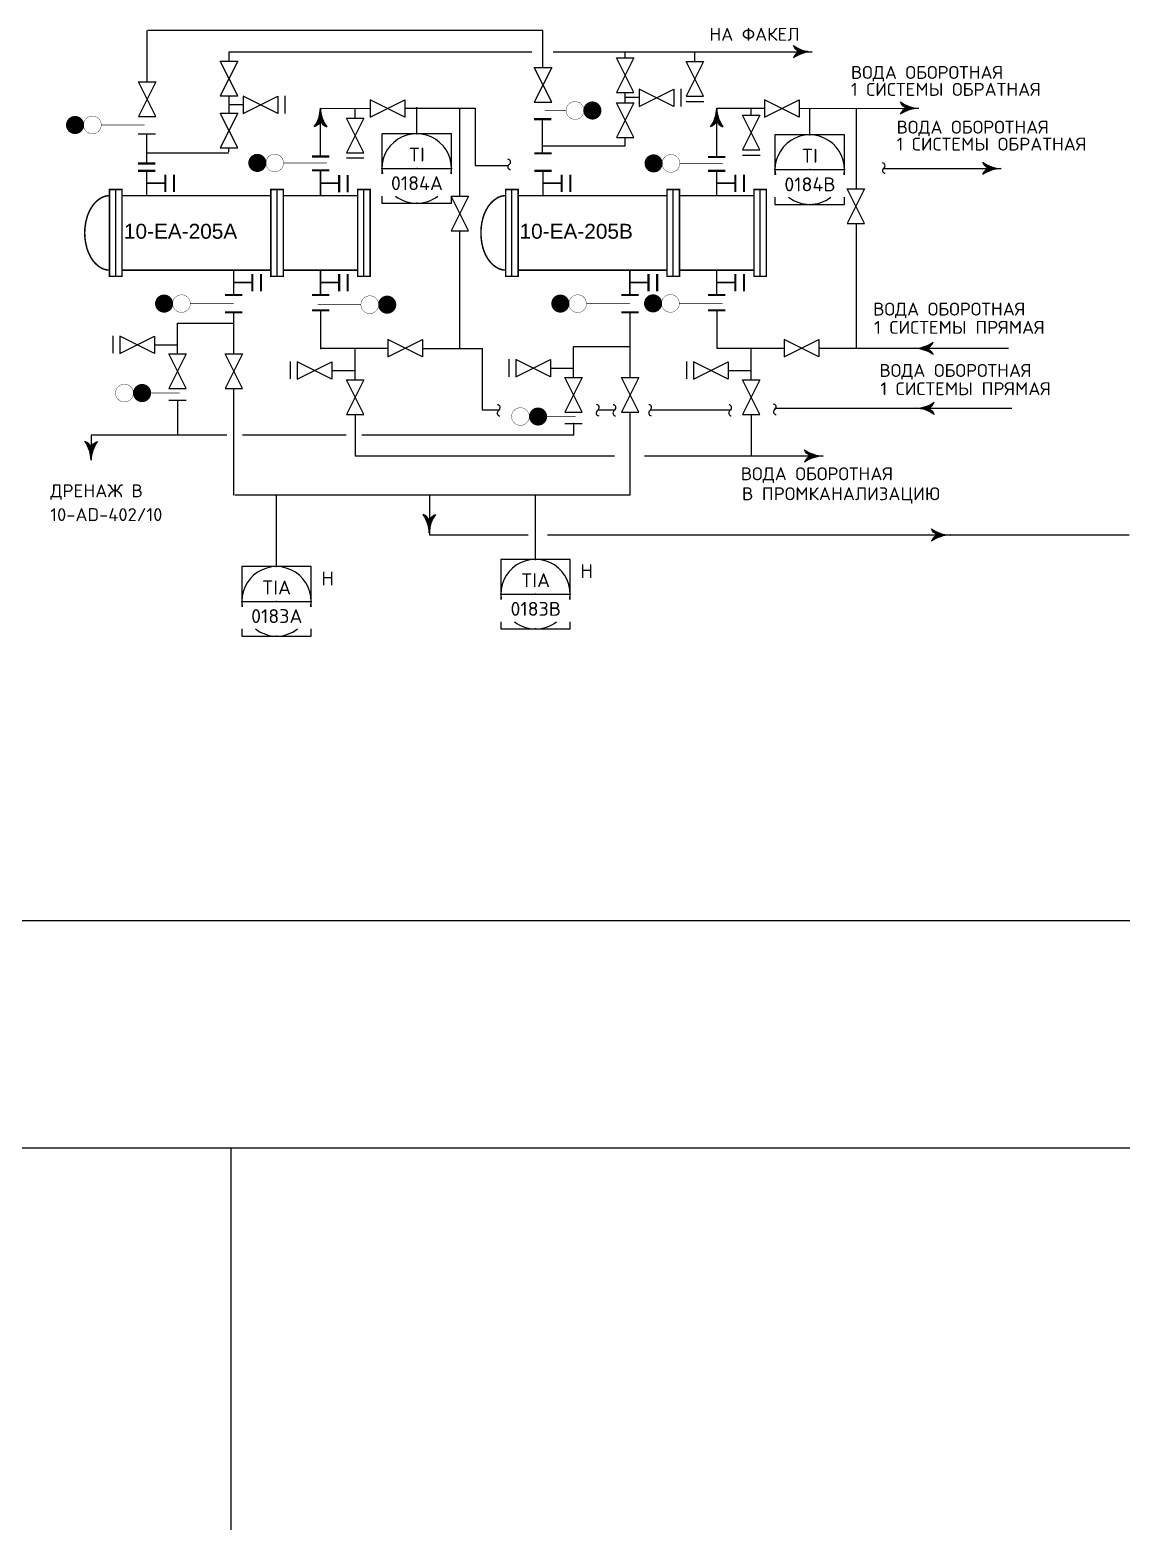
# Model space of a CAD drawing. Extents: x 78 to 490, y 181 to 404.
# Drawn here: x 387.33 to 398.33, y 181.98 to 197.09 of the extents above; entities that cross this region are included whole.
import ezdxf
from ezdxf.enums import TextEntityAlignment as Align

# ---------------------------------------------------------------- set-up
doc = ezdxf.new("R2010")
doc.units = 0
doc.linetypes.add('SDASH', pattern=[0.09375, 0.046875, -0.046875])
doc.layers.get('0').update_dxf_attribs({"linetype": 'CONTINUOUS'})
for name, color, linetype in [('1', 2, 'CONTINUOUS'), ('IN-ATTRIBS', 7, 'CONTINUOUS'), ('IN-INSTRUMENT', 7, 'SDASH'), ('IN-MIN-PROC', 7, 'CONTINUOUS'), ('IN-TEXT', 51, 'CONTINUOUS')]:
    doc.layers.add(name, color=color, linetype=linetype)
doc.styles.add('ATTRIBS', font='SIMPLEX', dxfattribs={"width": 0.8, "height": 0.125})
doc.styles.add('HELV', font='HELV', dxfattribs={"height": 0.15})
doc.styles.add('NARROW', font='simplex', dxfattribs={"width": 0.75, "height": 0.1})
doc.styles.add('S1', font='simplex.shx')
doc.styles.add('SIMPLEX', font='SIMPLEX.shx')

# ---------------------------------------------------------------- blocks, each defined once
blk = doc.blocks.new('BUBTEXT')
at = {"layer": 'IN-ATTRIBS'}
for p in [(0, 0.25), (-0.25, 0), (0, 0), (0.25, 0), (0, -0.25)]:
    blk.add_point(p, dxfattribs=at)
at = {"layer": 'IN-ATTRIBS', "flags": 1}
for tag, style, width, p in [('IDNUM', 'ATTRIBS', 0.8, (0.009, 0.584)), ('DWGNO', 'ATTRIBS', 0.8, (0.003, 0.447)), ('FILENO', 'ATTRIBS', 0.8, (-0.003, 0.311)), ('LOC', 'ATTRIBS', 0.8, (-0.08, -0.422)), ('SIG', 'ATTRIBS', 0.8, (-0.087, -0.563)), ('INSTALL', 'ATTRIBS', 0.8, (-0.087, -0.699)), ('SERV', 'ATTRIBS', 0.8, (-0.083, -0.838)), ('DATE', 'ATTRIBS', 0.8, (-0.088, -0.969)), ('DES', 'NARROW', 0.75, (-0.087, -1.102)), ('CSYS', 'NARROW', 0.75, (-0.087, -1.243))]:
    blk.add_attdef(tag, text='', height=0.1, dxfattribs=dict(at, style=style, width=width)).set_placement(p, align=Align.CENTER)
at = {"layer": 'IN-ATTRIBS', "style": 'ATTRIBS', "flags": 1}
blk.add_attdef('SYSCDI', text='', height=0.1, dxfattribs=at).set_placement((-0.312, 0.312), align=Align.RIGHT)
at = {"layer": 'IN-ATTRIBS', "style": 'S1'}
for tag, p in [('XT', (0.324, 0.257)), ('A1', (0.323, 0.115)), ('A2', (0.323, -0.035)), ('A3', (0.323, -0.185)), ('RES', (0.323, -0.342))]:
    blk.add_attdef(tag, p, '', height=0.1, dxfattribs=at)
at = {"layer": 'IN-ATTRIBS', "style": 'ATTRIBS'}
blk.add_attdef('SYSCDV', text='', height=0.1, dxfattribs=at).set_placement((-0.312, 0.141), align=Align.RIGHT)
at = {"layer": 'IN-ATTRIBS', "style": 'S1'}
for tag, p in [('INSTTYPE', (0, 0.05)), ('TAGNUM', (0.002, -0.156)), ('MD', (0.402, -0.565)), ('SZ', (0.402, -0.696))]:
    blk.add_attdef(tag, text='', height=0.1, dxfattribs=at).set_placement(p, align=Align.CENTER)

msp = doc.modelspace()

# ---------------------------------------------------------------- hatches: boundary and pattern name
h = msp.add_hatch()
h.set_pattern_fill('ANSI35', color=2, scale=0.00014, style=0)
h.set_pattern_definition([(45, (-73.2110804, -87.2612571), (-0.0006286179285, 0.0006286179285), []), (45, (-73.2104518, -87.2612571), (-0.0006286179285, 0.0006286179285), [0.00111125, -0.00022225, 0, -0.00022225])])
edge = h.paths.add_edge_path()
edge.add_arc((388.459, 193.429), 0.0893, 270, 450)
edge.add_arc((388.459, 193.429), 0.0892, 90, 270)
h = msp.add_hatch()
h.set_pattern_fill('ANSI35', color=2, scale=0.00014, style=0)
h.set_pattern_definition([(45, (-69.22208815, -87.4978868), (-0.0006286179285, 0.0006286179285), []), (45, (-69.2214595, -87.4978868), (-0.0006286179285, 0.0006286179285), [0.00111125, -0.00022225, 0, -0.00022225])])
edge = h.paths.add_edge_path()
edge.add_arc((392.448, 193.192), 0.0893, 270, 450)
edge.add_arc((392.448, 193.192), 0.0892, 90, 270)

# ---------------------------------------------------------------- linework, layer by layer
at = {"color": 3, "linetype": 'Continuous'}
for p, q in [((388.511, 196.563), (388.511, 197.082)), ((392.497, 197.082), (388.517, 197.082)), ((392.497, 196.84), (392.497, 197.082)), ((392.497, 196.708), (392.497, 196.84)), ((392.492, 195.842), (392.492, 196.187)), ((388.506, 195.741), (388.506, 196.041)), ((389.381, 194.242), (389.381, 193.823)), ((393.372, 194.242), (393.372, 193.586)), ((389.381, 193.473), (389.381, 192.4)), ((393.372, 193.236), (393.372, 192.4)), ((393.372, 192.4), (389.394, 192.4)), ((391.353, 192.401), (391.353, 191.999)), ((391.353, 191.999), (392.349, 191.999)), ((392.543, 191.999), (398.168, 191.999)), ((398.16, 191.999), (398.402, 191.999))]:
    msp.add_line(p, q, dxfattribs=at)
at = {"color": 5, "linetype": 'Continuous'}
for p, q in [((389.335, 196.772), (389.335, 196.867)), ((389.335, 196.867), (392.386, 196.867)), ((392.601, 196.867), (395.207, 196.867)), ((393.326, 196.806), (393.326, 196.867)), ((394.025, 196.769), (394.025, 196.867)), ((393.326, 196.353), (393.326, 196.456)), ((389.335, 196.249), (389.335, 196.417)), ((389.476, 196.332), (389.335, 196.332)), ((390.256, 196.297), (390.755, 196.294)), ((390.256, 195.811), (390.256, 196.297)), ((390.604, 196.199), (390.604, 196.298)), ((391.105, 196.297), (391.332, 196.297)), ((391.332, 196.297), (391.813, 196.297)), ((391.66, 195.412), (391.66, 196.299)), ((391.813, 196.297), (391.813, 195.719)), ((393.466, 196.404), (393.326, 196.404)), ((394.247, 195.806), (394.247, 196.297)), ((394.247, 196.297), (394.728, 196.297)), ((394.595, 196.227), (394.595, 196.297)), ((395.078, 196.294), (396.284, 196.297)), ((395.655, 195.487), (395.655, 196.295)), ((393.326, 195.917), (393.326, 195.999)), ((388.506, 195.849), (389.334, 195.849)), ((389.334, 195.858), (389.334, 195.899)), ((392.497, 195.917), (393.326, 195.917)), ((391.813, 195.719), (392.149, 195.719)), ((395.925, 195.689), (397.113, 195.689)), ((395.655, 193.886), (395.655, 195.137)), ((391.66, 193.878), (391.66, 195.062)), ((390.256, 194.262), (390.256, 193.869)), ((394.247, 194.262), (394.247, 193.879)), ((388.816, 193.823), (388.816, 194.134)), ((388.816, 194.134), (389.375, 194.134)), ((388.585, 193.915), (388.816, 193.915)), ((390.256, 193.879), (390.935, 193.879)), ((390.604, 193.563), (390.604, 193.875)), ((391.285, 193.878), (391.883, 193.878)), ((391.883, 193.879), (391.883, 193.553)), ((392.805, 193.586), (392.805, 193.898)), ((392.805, 193.898), (393.364, 193.898)), ((394.247, 193.879), (394.925, 193.879)), ((394.595, 193.563), (394.595, 193.875)), ((395.275, 193.881), (395.44, 193.879)), ((395.44, 193.879), (397.186, 193.879)), ((390.372, 193.656), (390.604, 193.656)), ((392.574, 193.679), (392.806, 193.679)), ((394.363, 193.656), (394.595, 193.656)), ((391.883, 193.553), (391.883, 193.259)), ((388.816, 193.358), (388.816, 193.003)), ((391.883, 193.259), (392.059, 193.259)), ((393.049, 193.259), (393.225, 193.259)), ((393.578, 193.259), (394.391, 193.259)), ((394.828, 193.275), (397.22, 193.275)), ((390.604, 193.213), (390.604, 192.794)), ((392.805, 193.128), (392.805, 193.003)), ((394.595, 193.213), (394.595, 192.794)), ((387.946, 193.003), (387.946, 192.753)), ((388.818, 193.003), (387.946, 193.003)), ((389.314, 193.003), (388.816, 193.003)), ((390.515, 193.003), (389.472, 193.003)), ((392.807, 193.003), (390.672, 193.003)), ((393.216, 192.794), (390.604, 192.794)), ((395.319, 192.794), (393.521, 192.794))]:
    msp.add_line(p, q, dxfattribs=at)
at = {"linetype": 'Continuous'}
for p, q in [((393.326, 196.806), (393.326, 196.806)), ((389.335, 196.404), (389.335, 196.417)), ((391.225, 196.041), (391.225, 196.307)), ((393.326, 196.404), (393.326, 196.417)), ((395.184, 196.029), (395.184, 196.294)), ((390.875, 195.691), (391.575, 195.691)), ((394.834, 195.679), (395.534, 195.679)), ((392.805, 193.121), (392.805, 193.101)), ((389.813, 191.68), (389.813, 192.405)), ((392.422, 191.753), (392.422, 192.405)), ((389.463, 191.33), (390.163, 191.33)), ((392.072, 191.403), (392.772, 191.403))]:
    msp.add_line(p, q, dxfattribs=at)
at = {"color": 2}
for p, q in [((393.887, 196.494), (393.887, 196.316)), ((389.897, 196.422), (389.897, 196.244)), ((393.939, 196.366), (394.116, 196.366)), ((388.419, 196.041), (388.594, 196.041)), ((394.508, 195.825), (394.685, 195.825)), ((390.517, 195.797), (390.694, 195.797)), ((388.164, 194.006), (388.164, 193.829)), ((388.904, 193.473), (388.729, 193.823)), ((388.904, 193.823), (388.729, 193.473)), ((388.729, 193.823), (388.904, 193.823)), ((389.472, 193.823), (389.297, 193.473)), ((389.472, 193.473), (389.297, 193.823)), ((389.297, 193.823), (389.472, 193.823)), ((389.952, 193.747), (389.952, 193.57)), ((392.153, 193.77), (392.153, 193.593)), ((393.943, 193.747), (393.943, 193.57)), ((392.893, 193.586), (392.718, 193.236)), ((392.718, 193.586), (392.893, 193.586)), ((392.893, 193.236), (392.718, 193.586)), ((393.462, 193.236), (393.287, 193.586)), ((393.287, 193.586), (393.462, 193.586)), ((393.462, 193.586), (393.287, 193.236)), ((388.729, 193.473), (388.904, 193.473)), ((389.297, 193.473), (389.472, 193.473)), ((388.729, 193.358), (388.904, 193.358)), ((392.718, 193.236), (392.893, 193.236)), ((392.718, 193.121), (392.893, 193.121)), ((393.287, 193.236), (393.462, 193.236))]:
    msp.add_line(p, q, dxfattribs=at)
at = {"color": 3}
msp.add_line((364.168, 188.115), (399.352, 188.115), dxfattribs=at)
at = {"color": 6}
msp.add_line((79.948, 185.824), (463.566, 185.824), dxfattribs=at)
at = {"color": 5, "linetype": 'Continuous'}
for points in [[(395.082, 196.866, -0.206864), (395.02, 196.929)], [(395.082, 196.866, 0.206864), (395.019, 196.804)], [(395.207, 196.865, 0.150368), (395.019, 196.804)], [(390.256, 196.297, 0.150368), (390.319, 196.109)], [(394.247, 196.297, 0.150368), (394.31, 196.109)], [(396.159, 196.298, 0.206864), (396.096, 196.236)], [(396.284, 196.297, 0.150368), (396.096, 196.236)], [(396.159, 196.298, -0.206864), (396.097, 196.361)], [(390.256, 196.172, -0.206864), (390.194, 196.109)], [(390.256, 196.172, 0.206864), (390.319, 196.109)], [(394.247, 196.172, -0.206864), (394.185, 196.109)], [(394.247, 196.172, 0.206864), (394.31, 196.109)], [(396.988, 195.691, 0.206864), (396.925, 195.629)], [(397.113, 195.689, 0.150368), (396.925, 195.629)], [(396.988, 195.691, -0.206864), (396.926, 195.754)], [(396.239, 193.879, 0.150368), (396.427, 193.941)], [(396.364, 193.879, 0.206864), (396.427, 193.941)], [(396.364, 193.879, -0.206864), (396.427, 193.816)], [(396.251, 193.275, 0.150368), (396.439, 193.337)], [(396.376, 193.275, 0.206864), (396.439, 193.337)], [(396.376, 193.275, -0.206864), (396.439, 193.212)], [(387.946, 192.878, 0.206864), (387.884, 192.94)], [(387.946, 192.753, 0.150368), (387.884, 192.94)], [(387.946, 192.878, -0.206864), (388.009, 192.94)], [(395.194, 192.794, -0.206864), (395.131, 192.857)], [(395.194, 192.794, 0.206864), (395.131, 192.732)], [(395.319, 192.794, 0.150368), (395.131, 192.732)]]:
    msp.add_lwpolyline(points, format="xyb", dxfattribs=at)
at = {"color": 2}
for points in [[(389.422, 196.422), (389.247, 196.772), (389.422, 196.772), (389.247, 196.422)], [(393.413, 196.456), (393.238, 196.806), (393.413, 196.806), (393.238, 196.456)], [(394.113, 196.419), (393.938, 196.769), (394.113, 196.769), (393.938, 196.419)], [(392.585, 196.358), (392.41, 196.708), (392.585, 196.708), (392.41, 196.358)], [(388.599, 196.213), (388.424, 196.563), (388.599, 196.563), (388.424, 196.213)], [(393.466, 196.316), (393.816, 196.491), (393.816, 196.316), (393.466, 196.491)], [(389.476, 196.244), (389.826, 196.419), (389.826, 196.244), (389.476, 196.419)], [(390.755, 196.207), (391.105, 196.382), (391.105, 196.207), (390.755, 196.382)], [(393.413, 196.003), (393.238, 196.353), (393.413, 196.353), (393.238, 196.003)], [(394.728, 196.207), (395.078, 196.382), (395.078, 196.207), (394.728, 196.382)], [(389.422, 195.899), (389.247, 196.249), (389.422, 196.249), (389.247, 195.899)], [(390.692, 195.849), (390.517, 196.199), (390.692, 196.199), (390.517, 195.849)], [(394.682, 195.877), (394.507, 196.227), (394.682, 196.227), (394.507, 195.877)], [(391.748, 195.062), (391.573, 195.412), (391.748, 195.412), (391.573, 195.062)], [(395.736, 195.137), (395.561, 195.487), (395.736, 195.487), (395.561, 195.137)], [(388.235, 193.828), (388.585, 194.003), (388.585, 193.828), (388.235, 194.003)], [(390.935, 193.793), (391.285, 193.968), (391.285, 193.793), (390.935, 193.968)], [(394.925, 193.793), (395.275, 193.968), (395.275, 193.793), (394.925, 193.968)], [(390.022, 193.568), (390.372, 193.743), (390.372, 193.568), (390.022, 193.743)], [(392.224, 193.591), (392.574, 193.766), (392.574, 193.591), (392.224, 193.766)], [(394.013, 193.568), (394.363, 193.743), (394.363, 193.568), (394.013, 193.743)], [(390.692, 193.213), (390.517, 193.563), (390.692, 193.563), (390.517, 193.213)], [(394.682, 193.213), (394.507, 193.563), (394.682, 193.563), (394.507, 193.213)]]:
    msp.add_lwpolyline(points, close=True, dxfattribs=at)
for points, const_width in [([(392.733, 196.274), (392.514, 196.274)], 0.007), ([(388.047, 196.129), (388.484, 196.129)], 0.007), ([(392.405, 196.187), (392.58, 196.187)], 0.021), ([(390.169, 195.811), (390.344, 195.811)], 0.021), ([(392.41, 195.842), (392.585, 195.842)], 0.021), ([(388.419, 195.741), (388.594, 195.741)], 0.021), ([(389.883, 195.746), (390.32, 195.746)], 0.007), ([(393.874, 195.742), (394.311, 195.742)], 0.007), ([(394.16, 195.806), (394.335, 195.806)], 0.021), ([(388.944, 194.329), (389.381, 194.329)], 0.007), ([(390.665, 194.318), (390.228, 194.318)], 0.007), ([(392.935, 194.329), (393.372, 194.329)], 0.007), ([(393.869, 194.331), (394.306, 194.331)], 0.007), ([(389.294, 194.242), (389.469, 194.242)], 0.021), ([(390.169, 194.262), (390.344, 194.262)], 0.021), ([(393.285, 194.242), (393.46, 194.242)], 0.021), ([(394.16, 194.262), (394.335, 194.262)], 0.021), ([(388.547, 193.429), (388.836, 193.429)], 0.007), ([(392.536, 193.192), (392.825, 193.192)], 0.007)]:
    msp.add_lwpolyline(points, dxfattribs=dict(at, const_width=const_width))
for points, const_width in [([(392.82, 196.364, 1), (392.82, 196.185, 1)], 0.0035), ([(392.995, 196.32, 1), (392.995, 196.229, 1)], 0.091), ([(387.784, 196.174, -1), (387.784, 196.083, -1)], 0.091), ([(387.959, 196.218, -1), (387.959, 196.04, -1)], 0.0035), ([(389.62, 195.792, -1), (389.62, 195.701, -1)], 0.091), ([(389.795, 195.835, -1), (389.795, 195.657, -1)], 0.0035), ([(393.611, 195.787, -1), (393.611, 195.696, -1)], 0.091), ([(393.786, 195.831, -1), (393.786, 195.652, -1)], 0.0035), ([(388.681, 194.284, 1), (388.681, 194.375, 1)], 0.091), ([(388.856, 194.24, 1), (388.856, 194.418, 1)], 0.0035), ([(390.753, 194.229, -1), (390.753, 194.408, -1)], 0.0035), ([(390.928, 194.273, -1), (390.928, 194.364, -1)], 0.091), ([(392.672, 194.284, 1), (392.672, 194.375, 1)], 0.091), ([(392.847, 194.24, 1), (392.847, 194.418, 1)], 0.0035), ([(393.606, 194.286, 1), (393.606, 194.377, 1)], 0.091), ([(393.781, 194.242, 1), (393.781, 194.421, 1)], 0.0035), ([(388.281, 193.339, 1), (388.281, 193.518, 1)], 0.0035), ([(388.459, 193.339, 1), (388.459, 193.518, 1)], 0.0035), ([(392.27, 193.103, 1), (392.27, 193.281, 1)], 0.0035), ([(392.448, 193.103, 1), (392.448, 193.281, 1)], 0.0035)]:
    msp.add_lwpolyline(points, format="xyb", close=True, dxfattribs=dict(at, const_width=const_width))
for points in [[(391.575, 195.637), (391.575, 196.041), (390.875, 196.041), (390.875, 195.637)], [(395.534, 195.625), (395.534, 196.029), (394.834, 196.029), (394.834, 195.625)], [(390.875, 195.413), (390.875, 195.341), (391.575, 195.341), (391.575, 195.413)], [(394.834, 195.401), (394.834, 195.329), (395.534, 195.329), (395.534, 195.401)], [(392.772, 191.349), (392.772, 191.753), (392.072, 191.753), (392.072, 191.349)], [(390.163, 191.276), (390.163, 191.68), (389.463, 191.68), (389.463, 191.276)], [(389.463, 191.052), (389.463, 190.98), (390.163, 190.98), (390.163, 191.052)], [(392.072, 191.125), (392.072, 191.053), (392.772, 191.053), (392.772, 191.125)]]:
    msp.add_lwpolyline(points)
at = {"color": 6}
for points, const_width in [([(388.419, 195.667), (388.594, 195.667)], 0.021), ([(388.506, 195.417), (388.506, 195.667)], 0.015), ([(390.169, 195.671), (390.344, 195.671)], 0.021), ([(390.256, 195.417), (390.256, 195.667)], 0.015), ([(392.41, 195.667), (392.585, 195.667)], 0.021), ([(392.497, 195.417), (392.497, 195.667)], 0.015), ([(394.16, 195.667), (394.335, 195.667)], 0.021), ([(394.247, 195.417), (394.247, 195.667)], 0.015), ([(388.506, 195.542), (388.694, 195.542)], 0.015), ([(388.694, 195.454), (388.694, 195.629)], 0.021), ([(388.781, 195.454), (388.781, 195.629)], 0.021), ([(390.256, 195.542), (390.444, 195.542)], 0.015), ([(390.444, 195.624), (390.444, 195.449)], 0.021), ([(390.531, 195.624), (390.531, 195.449)], 0.021), ([(392.497, 195.542), (392.685, 195.542)], 0.015), ([(392.685, 195.454), (392.685, 195.629)], 0.021), ([(392.772, 195.454), (392.772, 195.629)], 0.021), ([(394.247, 195.542), (394.435, 195.542)], 0.015), ([(394.435, 195.629), (394.435, 195.454)], 0.021), ([(394.522, 195.629), (394.522, 195.454)], 0.021), ([(389.756, 195.416), (388.256, 195.416)], 0.015), ([(390.631, 195.416), (389.881, 195.416)], 0.015), ([(393.747, 195.416), (392.247, 195.416)], 0.015), ([(394.622, 195.416), (393.872, 195.416)], 0.015), ([(389.756, 194.667), (388.256, 194.667)], 0.015), ([(389.381, 194.667), (389.381, 194.417)], 0.015), ([(389.569, 194.454), (389.569, 194.629)], 0.021), ([(389.656, 194.454), (389.656, 194.629)], 0.021), ([(390.631, 194.667), (389.881, 194.667)], 0.015), ([(390.256, 194.667), (390.256, 194.417)], 0.015), ([(390.444, 194.629), (390.444, 194.454)], 0.021), ([(390.531, 194.629), (390.531, 194.454)], 0.021), ([(393.747, 194.667), (392.247, 194.667)], 0.015), ([(393.372, 194.667), (393.372, 194.417)], 0.015), ([(393.56, 194.454), (393.56, 194.629)], 0.021), ([(393.647, 194.454), (393.647, 194.629)], 0.021), ([(394.622, 194.667), (393.872, 194.667)], 0.015), ([(394.247, 194.667), (394.247, 194.417)], 0.015), ([(394.435, 194.629), (394.435, 194.454)], 0.021), ([(394.522, 194.629), (394.522, 194.454)], 0.021), ([(389.381, 194.542), (389.569, 194.542)], 0.015), ([(390.256, 194.542), (390.444, 194.542)], 0.015), ([(393.372, 194.542), (393.56, 194.542)], 0.015), ([(394.247, 194.542), (394.435, 194.542)], 0.015), ([(389.294, 194.417), (389.469, 194.417)], 0.021), ([(390.169, 194.417), (390.344, 194.417)], 0.021), ([(393.285, 194.417), (393.46, 194.417)], 0.021), ([(394.16, 194.417), (394.335, 194.417)], 0.021)]:
    msp.add_lwpolyline(points, dxfattribs=dict(at, const_width=const_width))
at = {"color": 6, "const_width": 0.015}
for points in [[(388.131, 195.417, 0.139889), (388.041, 195.391, 0.107118), (387.955, 195.307, 0.079812), (387.902, 195.191, 0.067459), (387.881, 195.042, 0.067459), (387.902, 194.892, 0.079812), (387.955, 194.776, 0.107118), (388.041, 194.692, 0.139889), (388.131, 194.667)], [(392.122, 195.417, 0.139889), (392.032, 195.391, 0.107118), (391.945, 195.307, 0.079812), (391.892, 195.191, 0.067459), (391.872, 195.042, 0.067459), (391.892, 194.892, 0.079812), (391.945, 194.776, 0.107118), (392.032, 194.692, 0.139889), (392.122, 194.667)]]:
    msp.add_lwpolyline(points, format="xyb", dxfattribs=at)
for points in [[(388.131, 195.479), (388.131, 194.604), (388.256, 194.604), (388.256, 195.479)], [(389.756, 195.479), (389.756, 194.604), (389.881, 194.604), (389.881, 195.479)], [(390.631, 195.479), (390.631, 194.604), (390.756, 194.604), (390.756, 195.479)], [(392.122, 195.479), (392.122, 194.604), (392.247, 194.604), (392.247, 195.479)], [(393.747, 195.479), (393.747, 194.604), (393.872, 194.604), (393.872, 195.479)], [(394.622, 195.479), (394.622, 194.604), (394.747, 194.604), (394.747, 195.479)]]:
    msp.add_lwpolyline(points, close=True, dxfattribs=at)
at = {"color": 3, "linetype": 'Continuous'}
for points in [[(391.351, 192.144, 0.206864), (391.289, 192.206)], [(391.351, 192.019, 0.150368), (391.289, 192.206)], [(391.351, 192.144, -0.206864), (391.414, 192.206)], [(396.473, 191.999, -0.206864), (396.411, 192.061)], [(396.473, 191.999, 0.206864), (396.411, 191.936)], [(396.598, 191.999, 0.150368), (396.411, 191.936)]]:
    msp.add_lwpolyline(points, format="xyb", dxfattribs=at)
at = {"color": 5, "linetype": 'Continuous'}
for centre, radius, start, end in [((395.218, 197.201), 0.336, 233.9034, 268.1088), ((389.92, 196.305), 0.336, 324.4623, 358.6678), ((393.911, 196.305), 0.336, 324.4623, 358.6678), ((396.295, 196.633), 0.336, 233.9034, 268.1088), ((392.142, 195.755), 0.0284, 302.4786, 85.6149), ((392.172, 195.707), 0.0284, 122.4786, 265.6149), ((395.945, 195.671), 0.0284, 122.4786, 265.6149), ((395.914, 195.719), 0.0284, 302.4786, 85.6149), ((397.124, 196.025), 0.336, 233.9034, 268.1088), ((396.232, 193.543), 0.336, 54.4623, 88.6678), ((392.037, 193.282), 0.0284, 302.4786, 85.6149), ((393.061, 193.227), 0.0284, 122.4786, 265.6149), ((393.034, 193.283), 0.0284, 302.4786, 85.6149), ((393.203, 193.282), 0.0284, 302.4786, 85.6149), ((393.59, 193.227), 0.0284, 122.4786, 265.6149), ((393.562, 193.283), 0.0284, 302.4786, 85.6149), ((394.369, 193.282), 0.0284, 302.4786, 85.6149), ((394.817, 193.288), 0.0284, 302.4786, 85.6149), ((394.848, 193.24), 0.0284, 122.4786, 265.6149), ((396.243, 192.939), 0.336, 54.4623, 88.6678), ((392.064, 193.226), 0.0284, 122.4786, 265.6149), ((393.23, 193.226), 0.0284, 122.4786, 265.6149), ((394.396, 193.226), 0.0284, 122.4786, 265.6149), ((388.282, 192.745), 0.336, 144.4623, 178.6678), ((395.327, 193.13), 0.336, 234.4623, 268.6678)]:
    msp.add_arc(centre, radius, start, end, dxfattribs=at)
for centre, start, end in [((391.225, 195.691), 351.1529, 188.8471), ((395.184, 195.679), 351.1529, 188.8471), ((391.225, 195.691), 232.6037, 307.3963), ((395.184, 195.679), 232.6037, 307.3963), ((392.422, 191.403), 351.1529, 188.8471), ((389.813, 191.33), 351.1529, 188.8471), ((389.813, 191.33), 232.6037, 307.3963), ((392.422, 191.403), 232.6037, 307.3963)]:
    msp.add_arc(centre, 0.35, start, end)
at = {"color": 3, "linetype": 'Continuous'}
for centre, start, end in [((391.687, 192.011), 144.4623, 178.6678), ((396.606, 192.334), 234.4623, 268.6678)]:
    msp.add_arc(centre, 0.336, start, end, dxfattribs=at)
for points in [[(395.054, 196.908), (395.028, 196.913), (395.02, 196.929)], [(396.131, 196.339), (396.105, 196.345), (396.097, 196.361)], [(396.393, 193.838), (396.419, 193.833), (396.427, 193.816)]]:
    msp.add_solid(points)
at = {"color": 5, "linetype": 'Continuous'}
for points in [[(395.09, 196.89), (395.038, 196.898), (395.054, 196.908), (395.028, 196.913)], [(395.128, 196.877), (395.051, 196.885), (395.09, 196.89), (395.038, 196.898)], [(395.167, 196.869), (395.066, 196.874), (395.128, 196.877), (395.051, 196.885)], [(395.053, 196.825), (395.027, 196.821), (395.019, 196.804)], [(395.09, 196.842), (395.038, 196.835), (395.053, 196.825), (395.027, 196.821)], [(395.128, 196.854), (395.051, 196.848), (395.09, 196.842), (395.038, 196.835)], [(395.167, 196.862), (395.066, 196.858), (395.128, 196.854), (395.051, 196.848)], [(395.207, 196.865), (395.082, 196.866), (395.167, 196.869), (395.066, 196.874)], [(395.207, 196.865), (395.082, 196.866), (395.167, 196.862), (395.066, 196.858)], [(390.256, 196.297), (390.256, 196.172), (390.253, 196.257), (390.248, 196.156)], [(390.256, 196.297), (390.256, 196.172), (390.26, 196.257), (390.264, 196.156)], [(394.247, 196.297), (394.247, 196.172), (394.244, 196.257), (394.239, 196.156)], [(394.247, 196.297), (394.247, 196.172), (394.25, 196.257), (394.255, 196.156)], [(396.167, 196.274), (396.115, 196.267), (396.13, 196.257), (396.104, 196.252)], [(396.167, 196.322), (396.116, 196.33), (396.131, 196.339), (396.105, 196.345)], [(396.205, 196.286), (396.128, 196.28), (396.167, 196.274), (396.115, 196.267)], [(396.205, 196.309), (396.128, 196.317), (396.167, 196.322), (396.116, 196.33)], [(396.244, 196.301), (396.143, 196.306), (396.205, 196.309), (396.128, 196.317)], [(396.244, 196.294), (396.143, 196.29), (396.205, 196.286), (396.128, 196.28)], [(396.284, 196.297), (396.159, 196.298), (396.244, 196.301), (396.143, 196.306)], [(396.284, 196.297), (396.159, 196.298), (396.244, 196.294), (396.143, 196.29)], [(390.215, 196.143), (390.21, 196.117), (390.194, 196.109)], [(390.232, 196.18), (390.225, 196.128), (390.215, 196.143), (390.21, 196.117)], [(390.245, 196.218), (390.238, 196.141), (390.232, 196.18), (390.225, 196.128)], [(390.253, 196.257), (390.248, 196.156), (390.245, 196.218), (390.238, 196.141)], [(390.26, 196.257), (390.264, 196.156), (390.268, 196.218), (390.275, 196.141)], [(390.268, 196.218), (390.275, 196.141), (390.28, 196.18), (390.288, 196.128)], [(390.28, 196.18), (390.288, 196.128), (390.297, 196.143), (390.303, 196.117)], [(390.297, 196.143), (390.303, 196.117), (390.319, 196.109)], [(394.206, 196.143), (394.201, 196.117), (394.185, 196.109)], [(394.223, 196.18), (394.216, 196.128), (394.206, 196.143), (394.201, 196.117)], [(394.236, 196.218), (394.228, 196.141), (394.223, 196.18), (394.216, 196.128)], [(394.244, 196.257), (394.239, 196.156), (394.236, 196.218), (394.228, 196.141)], [(394.25, 196.257), (394.255, 196.156), (394.258, 196.218), (394.266, 196.141)], [(394.258, 196.218), (394.266, 196.141), (394.271, 196.18), (394.279, 196.128)], [(394.271, 196.18), (394.279, 196.128), (394.288, 196.143), (394.293, 196.117)], [(394.288, 196.143), (394.293, 196.117), (394.31, 196.109)], [(396.13, 196.257), (396.104, 196.252), (396.096, 196.236)], [(396.96, 195.732), (396.934, 195.737), (396.926, 195.754)], [(396.996, 195.715), (396.945, 195.723), (396.96, 195.732), (396.934, 195.737)], [(397.034, 195.679), (396.957, 195.672), (396.996, 195.667), (396.944, 195.66)], [(397.034, 195.702), (396.957, 195.71), (396.996, 195.715), (396.945, 195.723)], [(397.073, 195.693), (396.972, 195.699), (397.034, 195.702), (396.957, 195.71)], [(397.073, 195.687), (396.972, 195.683), (397.034, 195.679), (396.957, 195.672)], [(397.113, 195.689), (396.988, 195.691), (397.073, 195.693), (396.972, 195.699)], [(397.113, 195.689), (396.988, 195.691), (397.073, 195.687), (396.972, 195.683)], [(396.959, 195.65), (396.933, 195.645), (396.925, 195.629)], [(396.996, 195.667), (396.944, 195.66), (396.959, 195.65), (396.933, 195.645)], [(396.239, 193.879), (396.364, 193.879), (396.279, 193.882), (396.381, 193.887)], [(396.239, 193.879), (396.364, 193.879), (396.279, 193.876), (396.381, 193.871)], [(396.279, 193.882), (396.381, 193.887), (396.319, 193.89), (396.395, 193.898)], [(396.279, 193.876), (396.381, 193.871), (396.319, 193.868), (396.395, 193.86)], [(396.319, 193.89), (396.395, 193.898), (396.357, 193.903), (396.408, 193.91)], [(396.319, 193.868), (396.395, 193.86), (396.357, 193.855), (396.408, 193.847)], [(396.357, 193.903), (396.408, 193.91), (396.393, 193.92), (396.419, 193.925)], [(396.393, 193.92), (396.419, 193.925), (396.427, 193.941)], [(396.357, 193.855), (396.408, 193.847), (396.393, 193.838), (396.419, 193.833)], [(396.251, 193.275), (396.376, 193.275), (396.291, 193.278), (396.392, 193.283)], [(396.251, 193.275), (396.376, 193.275), (396.291, 193.271), (396.392, 193.267)], [(396.291, 193.278), (396.392, 193.283), (396.33, 193.286), (396.407, 193.293)], [(396.291, 193.271), (396.392, 193.267), (396.33, 193.263), (396.407, 193.256)], [(396.33, 193.286), (396.407, 193.293), (396.368, 193.299), (396.42, 193.306)], [(396.33, 193.263), (396.407, 193.256), (396.368, 193.25), (396.42, 193.243)], [(396.368, 193.299), (396.42, 193.306), (396.405, 193.316), (396.431, 193.321)], [(396.405, 193.316), (396.431, 193.321), (396.439, 193.337)], [(396.368, 193.25), (396.42, 193.243), (396.405, 193.233), (396.431, 193.228)], [(396.405, 193.233), (396.431, 193.228), (396.439, 193.212)], [(387.905, 192.906), (387.9, 192.932), (387.884, 192.94)], [(387.922, 192.87), (387.915, 192.922), (387.905, 192.906), (387.9, 192.932)], [(387.935, 192.832), (387.928, 192.909), (387.922, 192.87), (387.915, 192.922)], [(387.943, 192.793), (387.938, 192.894), (387.935, 192.832), (387.928, 192.909)], [(387.946, 192.753), (387.946, 192.878), (387.943, 192.793), (387.938, 192.894)], [(387.946, 192.753), (387.946, 192.878), (387.95, 192.793), (387.954, 192.894)], [(387.95, 192.793), (387.954, 192.894), (387.958, 192.832), (387.965, 192.909)], [(387.958, 192.832), (387.965, 192.909), (387.97, 192.87), (387.978, 192.922)], [(387.97, 192.87), (387.978, 192.922), (387.988, 192.906), (387.993, 192.932)], [(387.988, 192.906), (387.993, 192.932), (388.009, 192.94)], [(395.165, 192.835), (395.139, 192.84), (395.131, 192.857)], [(395.202, 192.818), (395.15, 192.826), (395.165, 192.835), (395.139, 192.84)], [(395.24, 192.805), (395.163, 192.813), (395.202, 192.818), (395.15, 192.826)], [(395.279, 192.797), (395.178, 192.802), (395.24, 192.805), (395.163, 192.813)], [(395.319, 192.794), (395.194, 192.794), (395.279, 192.797), (395.178, 192.802)], [(395.165, 192.753), (395.139, 192.748), (395.131, 192.732)], [(395.202, 192.77), (395.15, 192.763), (395.165, 192.753), (395.139, 192.748)], [(395.24, 192.783), (395.163, 192.775), (395.202, 192.77), (395.15, 192.763)], [(395.279, 192.791), (395.178, 192.786), (395.24, 192.783), (395.163, 192.775)], [(395.319, 192.794), (395.194, 192.794), (395.279, 192.791), (395.178, 192.786)]]:
    msp.add_solid(points, dxfattribs=at)
at = {"color": 3, "linetype": 'Continuous'}
for points in [[(391.31, 192.172), (391.305, 192.198), (391.289, 192.206)], [(391.327, 192.136), (391.32, 192.187), (391.31, 192.172), (391.305, 192.198)], [(391.375, 192.136), (391.383, 192.187), (391.392, 192.172), (391.397, 192.198)], [(391.392, 192.172), (391.397, 192.198), (391.414, 192.206)], [(391.34, 192.098), (391.332, 192.175), (391.327, 192.136), (391.32, 192.187)], [(391.348, 192.058), (391.343, 192.16), (391.34, 192.098), (391.332, 192.175)], [(391.351, 192.019), (391.351, 192.144), (391.348, 192.058), (391.343, 192.16)], [(391.351, 192.019), (391.351, 192.144), (391.354, 192.058), (391.359, 192.16)], [(391.354, 192.058), (391.359, 192.16), (391.362, 192.098), (391.37, 192.175)], [(391.362, 192.098), (391.37, 192.175), (391.375, 192.136), (391.383, 192.187)], [(396.445, 192.04), (396.419, 192.045), (396.411, 192.061)], [(396.481, 192.023), (396.429, 192.03), (396.445, 192.04), (396.419, 192.045)], [(396.445, 191.957), (396.419, 191.952), (396.411, 191.936)], [(396.481, 191.974), (396.429, 191.967), (396.445, 191.957), (396.419, 191.952)], [(396.519, 192.01), (396.442, 192.017), (396.481, 192.023), (396.429, 192.03)], [(396.519, 191.987), (396.442, 191.98), (396.481, 191.974), (396.429, 191.967)], [(396.558, 192.002), (396.457, 192.007), (396.519, 192.01), (396.442, 192.017)], [(396.558, 191.995), (396.457, 191.991), (396.519, 191.987), (396.442, 191.98)], [(396.598, 191.999), (396.473, 191.999), (396.558, 192.002), (396.457, 192.007)], [(396.598, 191.999), (396.473, 191.999), (396.558, 191.995), (396.457, 191.991)]]:
    msp.add_solid(points, dxfattribs=at)
at = {"layer": '1', "color": 7}
for p, q in [((388.194, 194.61), (388.194, 195.479)), ((389.819, 194.61), (389.819, 195.479)), ((390.694, 194.61), (390.694, 195.479)), ((392.185, 194.61), (392.185, 195.479)), ((393.81, 194.61), (393.81, 195.479)), ((394.685, 194.61), (394.685, 195.479))]:
    msp.add_line(p, q, dxfattribs=at)
at = {"layer": 'IN-MIN-PROC', "color": 4, "linetype": 'Continuous'}
msp.add_line((389.354, 185.824), (389.354, 181.976), dxfattribs=at)

# ---------------------------------------------------------------- block references
at = {"layer": 'IN-INSTRUMENT', "xscale": 1.4, "yscale": 1.4, "zscale": 1.4}
for p, values in [((391.225, 195.691), {'INSTTYPE': 'TI', 'TAGNUM': '0184A'}), ((395.184, 195.679), {'INSTTYPE': 'TI', 'TAGNUM': '0184B'}), ((392.422, 191.403), {'INSTTYPE': 'TIA', 'TAGNUM': '0183B', 'A1': 'H'}), ((389.813, 191.33), {'INSTTYPE': 'TIA', 'TAGNUM': '0183A', 'A1': 'H'})]:
    msp.add_blockref('BUBTEXT', p, dxfattribs=at).add_auto_attribs(values)

# ---------------------------------------------------------------- texts
at = {"color": 1, "linetype": 'Continuous', "style": 'SIMPLEX'}
for s, p in [('НА ФАКЕЛ', (394.172, 196.977)), ('ВОДА ОБОРОТНАЯ', (395.599, 196.593)), ('1 СИСТЕМЫ ОБРАТНАЯ', (395.599, 196.422)), ('ВОДА ОБОРОТНАЯ', (396.059, 196.042)), ('1 СИСТЕМЫ ОБРАТНАЯ', (396.059, 195.871)), ('ВОДА ОБОРОТНАЯ', (395.823, 194.209)), ('1 СИСТЕМЫ ПРЯМАЯ', (395.833, 194.025)), ('ВОДА ОБОРОТНАЯ', (395.886, 193.591)), ('1 СИСТЕМЫ ПРЯМАЯ', (395.896, 193.407)), ('ВОДА ОБОРОТНАЯ', (394.49, 192.55)), ('ДРЕНАЖ B', (387.535, 192.379)), ('В ПРОМКАНАЛИЗАЦИЮ', (394.502, 192.349)), ('10-AD-402/10', (387.535, 192.139))]:
    msp.add_text(s, height=0.13, dxfattribs=at).set_placement(p)
at = {"layer": 'IN-TEXT', "color": 4, "style": 'HELV'}
for s, p in [('10-EA-205A', (388.276, 194.983)), ('10-EA-205B', (392.261, 194.983))]:
    msp.add_text(s, height=0.15, dxfattribs=at).set_placement(p)

doc.saveas('drawing.dxf')
